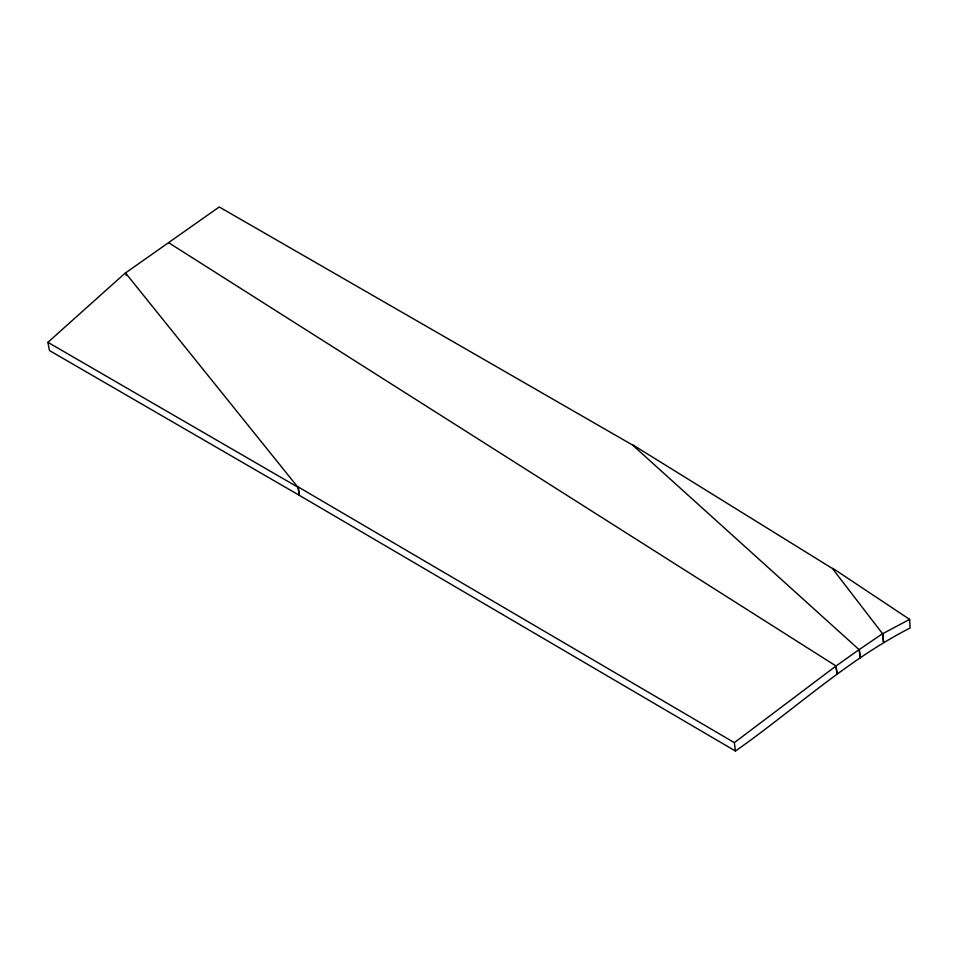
<?xml version="1.0" encoding="UTF-8"?>
<svg xmlns="http://www.w3.org/2000/svg" width="958" height="958" viewBox="0 0 958 958"><rect width="100%" height="100%" fill="white"/><g stroke="black" fill="none" stroke-linecap="round" stroke-linejoin="round"><path stroke-width="1.44" d="M735.445 751.024L734.343 742.642L298.309 486.987L299.411 495.382L49.445 350.52L47.9 342.329L125.438 272.874L297.854 487.179L299.411 495.382L735.445 751.024C793.655 710.237 846.429 660.505 910.1 628.005L909.621 619.383L832.837 568.334M734.343 742.642L835.915 666.073L859.075 649.632L632.591 445.063L219.226 206.976L125.893 272.683L126.264 275.485M632.867 444.919L832.394 568.489L882.558 633.693L859.362 649.476L860.284 657.942L859.075 649.632M909.621 619.383L883.001 633.525L883.48 642.147L882.558 633.693M47.9 342.329L297.854 487.179M168.788 242.793L836.035 666.002L837.124 674.384L835.915 666.073"/></g></svg>
